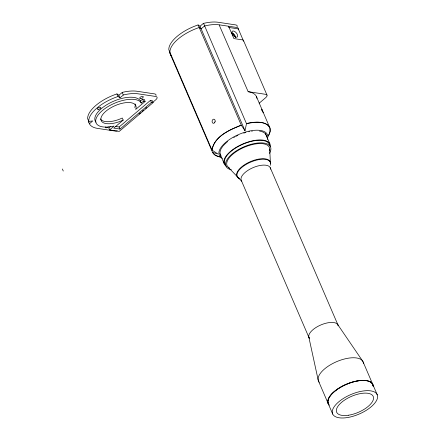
<?xml version="1.0" encoding="UTF-8"?>
<svg xmlns="http://www.w3.org/2000/svg" width="440" height="440" viewBox="0 0 440 440"><rect width="100%" height="100%" fill="white"/><g stroke="black" fill="none" stroke-linecap="round" stroke-linejoin="round"><path stroke-width="0.66" d="M261.596 109.175L261.784 109.923M215.111 121.523L215.122 121.457A2.052 1.579 -77.6 0 0 214.192 119.295L214.192 119.295A2.041 1.54 -79.5 0 0 213.285 119.301A2.052 1.513 -81.3 0 0 212.63 119.796A2.046 1.474 -83 0 0 212.19 120.747A2.041 1.435 -84.5 0 0 213.268 123.272L213.279 123.277A2.046 1.474 -83 0 0 214.06 123.134A2.052 1.513 -81.3 0 0 214.676 122.562L214.681 122.551M244.998 130.713L200.007 26.246L198.105 24.937L241.28 125.186L244.998 130.713L246.488 123.684L203.555 23.375A31.174 13.618 -23.3 0 1 217.998 22.242L235.796 24.926A4.978 2.173 -23.3 0 1 237.105 26.631M134.722 107.481L134.767 107.377A18.871 8.245 -23.3 0 0 135.086 103.972M268.769 135.086C276.001 121.022 254.529 120.786 246.488 123.684C253.891 122.238 264.616 119.999 269.66 127.287M268.653 135.3L270.067 131.709L269.968 128.084L256.476 96.674M268.466 135.619L268.136 136.158L268.339 135.834M152.774 102.333L155.832 99.737A4.978 2.173 -23.3 0 0 155.744 96.476L137.946 93.797A31.174 13.618 -23.3 0 0 123.503 94.93L119.961 97.801L118.85 95.227L122.392 92.356A31.174 13.618 -23.3 0 1 136.84 91.229L154.638 93.907A4.978 2.173 -23.3 0 1 155.969 95.53M200.007 26.246L203.313 23.436M117.238 130.906A4.978 2.173 -23.3 0 1 115.088 131.038L97.163 128.337A31.174 13.618 -23.3 0 1 89.413 123.8L92.708 120.962L88.764 121.391L87.648 118.723A31.174 13.618 -23.3 0 1 116.936 93.918L118.85 95.227M110.303 126.577L108.768 127.881L109.654 129.938L119.251 131.384L153.071 102.636L152.185 100.579L150.519 100.326L119.13 127.006L115.374 126.44M145.134 101.442L143.468 101.189L141.279 103.054L140.393 100.997L142.582 99.132L144.249 99.385L145.134 101.442L135.652 109.434A18.871 8.245 -23.3 0 0 131.18 102.746L130.79 102.68A18.871 8.245 -23.3 0 0 106.046 111.1A18.871 8.245 -23.3 0 0 105.837 123.541L106.233 123.607A18.871 8.245 -23.3 0 0 123.151 120.087L122.265 118.03A18.871 8.245 -23.3 0 1 105.342 121.55L104.951 121.484A18.871 8.245 -23.3 0 1 100.474 118.916M109.654 129.938L114.026 126.077A24.706 10.791 -23.3 0 1 100.788 111.991L101.25 111.557A24.706 10.791 -23.3 0 1 134.349 99.418L134.876 99.49A24.706 10.791 -23.3 0 1 141.229 102.955L141.279 103.054M123.261 120.032L113.757 128.117L120.016 129.063L151.404 102.383L153.071 102.636M139.035 114.015L140.564 112.717M142.087 111.419L143.616 110.121M145.651 108.394L146.669 107.525M232.694 34.958L233.717 34.084M259.16 103.213L265.777 97.592A4.978 2.173 -23.3 0 0 265.689 94.331L248.155 91.691L219.104 24.816A31.174 13.618 -23.3 0 0 204.661 25.944L201.113 28.815L199.21 27.506A31.174 13.618 -23.3 0 0 169.917 52.311L169.923 52.404M219.368 24.855L236.902 27.495A4.978 2.173 -23.3 0 1 238.178 29.282M228.679 27.434L238.293 28.881L243.342 40.601M248.155 91.691L248.545 91.751A31.174 13.618 -23.3 0 1 255.294 94.864L255.849 95.552A31.174 13.618 -23.3 0 1 256.911 98.346M219.758 156.915L220.391 157.036M219.511 156.865L220.132 156.992M219.148 156.783L215.078 155.122L212.641 152.499L169.455 52.217A31.174 13.618 -23.3 0 0 170.467 53.669M218.906 156.728L216.227 155.777L213.823 154.115L212.625 152.471L217.745 153.868L211.992 150.09C214.225 136.351 229.697 129.784 241.274 125.191C229.702 129.789 214.231 136.351 211.992 150.09L168.812 49.742A31.174 13.618 -23.3 0 1 198.099 24.937M116.947 93.918L118.058 96.487L119.961 97.801M238.156 177.837L241.593 180.966M228.069 167.085L237.738 177.139M337.755 324.594L362.659 361.091M261.762 109.28L262.669 111.095M140.393 100.997L140.344 100.898A24.706 10.791 -23.3 0 0 123.327 98.076A24.706 10.791 -23.3 0 0 100.364 109.5L99.902 109.939A24.706 10.791 -23.3 0 0 96.019 122.199M170.561 54.786L170.572 54.813A31.174 13.618 -23.3 0 0 171.281 55.902M243.529 40.596L267.025 95.15M228.575 26.241L233.888 38.577L242.22 39.837A4.978 2.173 -23.3 0 1 243.612 41.223M265.287 133.243L269.902 143.952M362.989 361.675L377.289 394.884A24.266 10.599 -23.3 0 1 347.089 417.61A24.266 10.599 -23.3 0 1 340.434 400.488A24.266 10.599 -23.3 0 1 377.289 394.884M270.215 167.651L338.052 325.171M241.186 180.153L309.023 337.673M318.411 380.87L332.717 414.079M219.841 153.56L224.318 163.955M150.519 100.326L151.404 102.383M142.582 99.132L143.468 101.189M122.161 92.417L123.272 94.985M119.13 127.006L120.016 129.063M89.403 123.772L88.292 121.204A31.174 13.618 -23.3 0 0 89.012 122.314M62.387 168.982L63.272 171.039M263.137 112.172L263.384 112.822L262.059 110.572A2.046 0.314 62.4 0 1 261.822 110.022L261.817 110.005M308.809 337.057L318.219 380.232M88.764 121.391L88.754 121.297A31.174 13.618 -23.3 0 1 118.047 96.492M269.731 149.138L270.364 162.41M231.402 169.796A24.266 10.599 -23.3 0 1 230.549 155.353A24.266 10.599 -23.3 0 1 259.501 142.885A24.266 10.599 -23.3 0 1 269.412 153.428M239.63 178.745A18.046 7.882 -23.3 0 1 250.371 162.25A18.046 7.882 -23.3 0 1 270.358 165.259M238.607 177.815A18.046 7.882 -23.3 0 1 248.864 162.327A18.046 7.882 -23.3 0 1 270.347 162.564M270.38 162.816A18.046 7.882 -23.3 0 1 270.375 163.614M239.129 178.101A18.046 7.882 -23.3 0 1 238.86 177.958M241.758 181.088A15.807 6.903 -23.3 0 1 253.468 167.47A15.807 6.903 -23.3 0 1 270.512 169.169M309.122 337.865A15.807 6.903 -23.3 0 1 321.222 324.791A15.807 6.903 -23.3 0 1 338.223 325.804M309.507 338.404A15.807 6.903 -23.3 0 1 309.238 338.052M318.698 381.475A24.266 10.599 -23.3 0 1 337.981 361.103A24.266 10.599 -23.3 0 1 363.445 363.644M319.291 382.3A24.266 10.599 -23.3 0 1 318.874 381.761M328.79 404.602A24.266 10.599 -23.3 0 1 346.995 383.961A24.266 10.599 -23.3 0 1 373.164 386.21M372.944 385.286A24.145 10.544 -23.3 0 1 373.049 385.957M328.928 404.602A24.145 10.544 -23.3 0 1 328.554 404.041M328.4 403.744A24.145 10.544 -23.3 0 1 328.075 402.809M328.009 402.474A24.145 10.544 -23.3 0 1 328.02 400.702M328.086 400.323A24.145 10.544 -23.3 0 1 328.961 397.952M329.18 397.54A24.145 10.544 -23.3 0 1 346.335 384.362A24.145 10.544 -23.3 0 1 367.702 380.952M368.588 381.211A24.145 10.544 -23.3 0 1 369 381.354M369.397 381.519A24.145 10.544 -23.3 0 1 370.475 382.069M370.799 382.278A24.145 10.544 -23.3 0 1 372.29 383.763M372.46 384.049A24.145 10.544 -23.3 0 1 372.746 384.648M328.834 404.707A24.266 10.599 -23.3 0 1 346.687 384.214A24.266 10.599 -23.3 0 1 373.186 385.968M329.296 405.229A24.266 10.599 -23.3 0 1 329.054 404.971M225.885 165.858A24.893 10.873 -23.3 0 1 242.809 143.968A24.893 10.873 -23.3 0 1 270.341 146.713M226.523 166.298A24.893 10.873 -23.3 0 1 226.193 166.084M225.412 164.566A24.266 10.599 -23.3 0 1 243.265 144.067A24.266 10.599 -23.3 0 1 269.764 145.822M225.874 165.083A24.266 10.599 -23.3 0 1 225.632 164.83M228.866 167.745A23.023 10.059 -23.3 0 1 244.904 147.004A23.023 10.059 -23.3 0 1 269.511 150.898M229.499 168.13A23.023 10.059 -23.3 0 1 229.174 167.943M108.356 126.929A1.931 0.842 -23.3 0 1 106.112 127.793A1.931 0.842 -23.3 0 1 105.424 126.951M261.096 131.423A24.954 10.901 -23.3 0 1 266.64 136.956M221.018 155.864A24.954 10.901 -23.3 0 1 220.248 151.052M220.363 150.651A24.954 10.901 -23.3 0 1 220.66 149.831M220.847 149.419A24.954 10.901 -23.3 0 1 221.051 148.995M221.282 148.572A24.954 10.901 -23.3 0 1 221.529 148.143M221.804 147.708A24.954 10.901 -23.3 0 1 222.745 146.399M223.097 145.959A24.954 10.901 -23.3 0 1 226.617 142.445M227.139 142.01A24.954 10.901 -23.3 0 1 227.673 141.581M233.783 137.528A24.954 10.901 -23.3 0 1 234.454 137.154M235.829 136.439A24.954 10.901 -23.3 0 1 236.522 136.092M237.226 135.751A24.954 10.901 -23.3 0 1 237.941 135.421M243.749 133.155A24.954 10.901 -23.3 0 1 244.481 132.918M245.212 132.699A24.954 10.901 -23.3 0 1 245.944 132.484M248.826 131.769A24.954 10.901 -23.3 0 1 249.535 131.626M251.625 131.263A24.954 10.901 -23.3 0 1 252.302 131.17M259.595 131.126A24.954 10.901 -23.3 0 1 260.612 131.312M215.1 121.506A2.041 1.54 -79.5 0 1 214.676 122.535M231.732 32.824A6.221 3.218 49.6 0 1 235.527 37.24M231.655 32.764A3.795 1.964 49.6 0 1 235.593 37.18M235.615 37.356A3.795 1.964 49.6 0 1 235.637 37.615M222.415 158.367A26.197 11.446 -23.3 0 1 239.179 134.288A26.197 11.446 -23.3 0 1 267.284 139.403M348.497 415.228A19.91 8.696 -23.3 0 0 373.28 396.577A19.91 8.696 -23.3 0 0 343.035 401.181A19.91 8.696 -23.3 0 0 348.497 415.228M98.472 109.346A1.931 0.842 -23.3 0 0 100.87 107.536A1.931 0.842 -23.3 0 0 97.939 107.982A1.931 0.842 -23.3 0 0 98.472 109.346M140.882 98.522A1.931 0.842 -23.3 0 0 143.281 96.712A1.931 0.842 -23.3 0 0 140.349 97.158A1.931 0.842 -23.3 0 0 140.882 98.522M232.26 33.776A3.795 1.964 49.6 0 0 237.243 37.015A3.795 1.964 49.6 0 0 234.856 31.581A3.795 1.964 49.6 0 0 232.26 33.776"/></g></svg>
